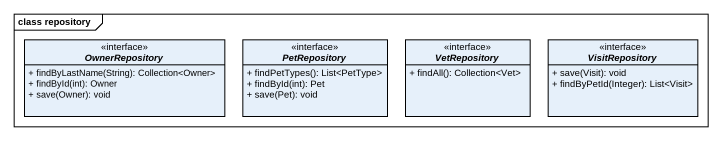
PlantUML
@startuml
mainframe class repository
hide circle
hide empty members
skinparam classAttributeIconSize 0
interface OwnerRepository <<interface>> {
  + findByLastName(String): Collection<Owner>
  + findById(int): Owner
  + save(Owner): void
}
interface PetRepository <<interface>> {
  + findPetTypes(): List<PetType>
  + findById(int): Pet
  + save(Pet): void
}
interface VetRepository <<interface>> {
  + findAll(): Collection<Vet>
}
interface VisitRepository <<interface>> {
  + save(Visit): void
  + findByPetId(Integer): List<Visit>
}
@enduml
